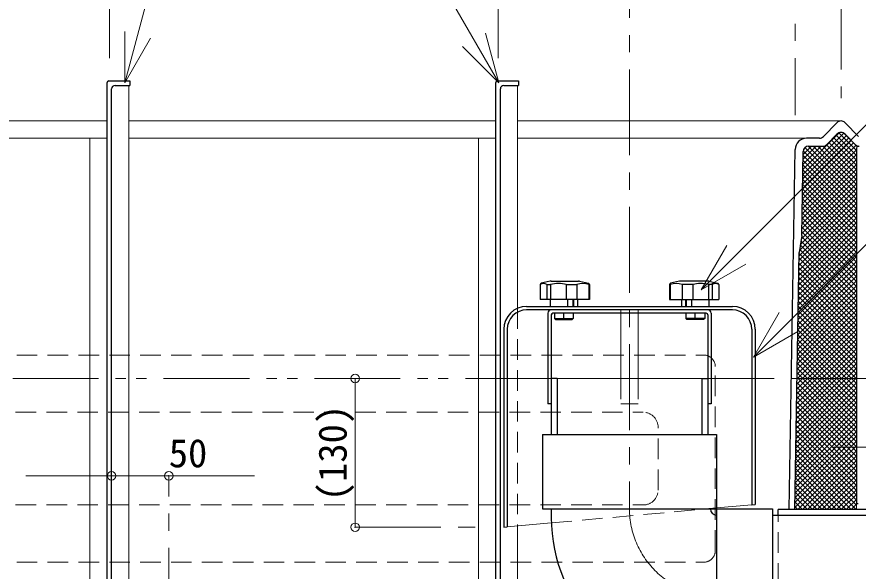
# Model space of a CAD drawing. Units: millimetres at full size, sheet at 1:15; details may follow other scales. Extents: x -3151 to 2924, y -2106 to 2109.
# Drawn here: x -1614 to -878, y -977 to -492 of the extents above; entities that cross this region are included whole.
import ezdxf
from ezdxf.enums import TextEntityAlignment as Align

# ---------------------------------------------------------------- set-up
doc = ezdxf.new("R2010")
doc.units = ezdxf.units.MM
doc.header["$LTSCALE"] = 15
doc.header["$PDMODE"] = 32
doc.header["$PDSIZE"] = 7.5
for name, pattern in [('CHAIN1', [8, 5, -1, 1, -1]), ('DASHED1', [1.8, 1.2, -0.6]), ('DOUBLE_CHAIN1', [8.8, 5, -1, 0.6, -0.6, 0.6, -1])]:
    doc.linetypes.add(name, pattern=pattern)
doc.layers.add('0-0____1', color=4, linetype='Continuous', lineweight=9)
doc.styles.add('ＭＳ ゴシック', font='')
doc.styles.get('ＭＳ ゴシック').set_extended_font_data('MS Gothic')

msp = doc.modelspace()

# ---------------------------------------------------------------- linework, layer by layer
at = {"layer": '0-0____1', "linetype": 'CHAIN1'}
for p, q in [((-893.4, -103.33), (-893.4, -563.33)), ((-933.4, -168.33), (-933.4, -578.33)), ((-1533.4, -233.33), (-1533.4, -528.33)), ((-1193.4, -233.33), (-1193.4, -528.33)), ((-1078.4, -298.33), (-1078.4, -922.33)), ((-936.91, -808.33), (121.6, -808.33)), ((-900, -868.33), (-856.8, -868.33)), ((-1481.4, -1031.33), (-1481.4, -893.33)), ((-1318.4, -938.33), (-1208.4, -938.33))]:
    msp.add_line(p, q, dxfattribs=at)
at = {"layer": '0-0____1', "color": 7, "lineweight": 18}
for p, q in [((-1519.8, -550.01), (-1478.54, -396)), ((-1192.81, -549.92), (-1261.56, -430.85)), ((-1519.8, -550.01), (-1519.8, -505.01)), ((-1192.81, -549.92), (-1204.45, -506.46)), ((-1519.8, -550.01), (-1497.3, -511.03)), ((-1192.81, -549.92), (-1224.63, -518.1)), ((-1516.4, -1018.33), (-1516.4, -552.33)), ((-1176.4, -747), (-1176.4, -552.33)), ((-1015.73, -730.98), (-993.23, -692.01)), ((-1015.73, -730.98), (-976.76, -708.48)), ((-1085.9, -751.33), (-1085.9, -808.33)), ((-1070.9, -751.33), (-1070.9, -808.33)), ((-970.07, -789.62), (-947.57, -750.65)), ((-970.07, -789.62), (-931.1, -767.12)), ((-1141.75, -808.33), (-1015.05, -808.33)), ((-880, -917.83), (-880, -922.83)), ((-1176.4, -1018.33), (-1176.4, -937.23))]:
    msp.add_line(p, q, dxfattribs=at)
at = {"layer": '0-0____1', "color": 5, "lineweight": 25}
for p, q in [((-1535.4, -1050.83), (-1535.4, -549.83)), ((-1533.9, -548.33), (-1515.4, -548.33)), ((-1515.4, -548.33), (-1515.4, -552.33)), ((-1195.4, -1148.33), (-1195.4, -549.83)), ((-1193.9, -548.33), (-1175.4, -548.33)), ((-1175.4, -548.33), (-1175.4, -552.33)), ((-1531.4, -1045.33), (-1531.4, -555.33)), ((-1528.4, -552.33), (-1515.4, -552.33)), ((-1191.4, -1148.33), (-1191.4, -555.33)), ((-1188.4, -552.33), (-1175.4, -552.33)), ((-908.72, -596.82), (-896.98, -584.83)), ((-878.09, -596.82), (-889.83, -584.83)), ((-905.78, -603.82), (-896.98, -594.83)), ((-881.03, -603.82), (-889.83, -594.83)), ((-912.29, -598.33), (-923.57, -598.33)), ((-938.81, -922.83), (-933.57, -608.14)), ((-927.82, -683.33), (-926.6, -610.07)), ((-921.6, -605.33), (-909.35, -605.33)), ((-880, -606.93), (-880, -917.83)), ((-927.82, -683.33), (-930.07, -698.33)), ((-933.81, -922.83), (-930.07, -698.33)), ((-1156.53, -726.13), (-1156.53, -739.33)), ((-1147.83, -723.42), (-1155.74, -725.15)), ((-1150.84, -726.13), (-1150.84, -739.33)), ((-1146.97, -723.33), (-1122.96, -723.33)), ((-1133.72, -726.13), (-1133.72, -739.33)), ((-1122.1, -723.42), (-1114.19, -725.15)), ((-1113.93, -726.13), (-1113.93, -739.33)), ((-1042.88, -726.13), (-1042.88, -739.33)), ((-1034.71, -723.42), (-1042.62, -725.15)), ((-1009.84, -723.33), (-1033.85, -723.33)), ((-1023.09, -726.13), (-1023.09, -739.33)), ((-1008.98, -723.42), (-1001.07, -725.15)), ((-1005.97, -726.13), (-1005.97, -739.33)), ((-1000.28, -726.13), (-1000.28, -739.33)), ((-1113.4, -739.33), (-1156.53, -739.33)), ((-1147.9, -739.33), (-1147.9, -745.33)), ((-1132.69, -739.33), (-1132.69, -745.33)), ((-1128.01, -739.33), (-1128.01, -745.33)), ((-1127.5, -739.33), (-1127.5, -745.33)), ((-1123.9, -739.33), (-1123.9, -745.33)), ((-1043.4, -739.33), (-1000.28, -739.33)), ((-1032.9, -739.33), (-1032.9, -745.33)), ((-1029.31, -739.33), (-1029.31, -745.33)), ((-1028.79, -739.33), (-1028.79, -745.33)), ((-1024.11, -739.33), (-1024.11, -745.33)), ((-1008.9, -739.33), (-1008.9, -745.33)), ((-1168.4, -745.33), (-988.4, -745.33)), ((-988.4, -748.33), (-1168.4, -748.33)), ((-1149.9, -751.33), (-1149.9, -830.33)), ((-1146.9, -752.83), (-1146.9, -857.33)), ((-1011.4, -751.33), (-1145.4, -751.33)), ((-1144.15, -751.34), (-1144.15, -755.83)), ((-1144.15, -755.83), (-1127.65, -755.83)), ((-1135.9, -755.83), (-1135.9, -751.33)), ((-1012.65, -755.83), (-1029.15, -755.83)), ((-1020.9, -755.83), (-1020.9, -751.33)), ((-1012.65, -751.34), (-1012.65, -755.83)), ((-1009.9, -752.83), (-1009.9, -857.33)), ((-1006.9, -751.33), (-1006.9, -830.33)), ((-1188.4, -765.33), (-1188.4, -938.33)), ((-1185.4, -765.33), (-1185.4, -938.05)), ((-968.4, -765.33), (-968.4, -918.33)), ((-1141.75, -808.33), (-1146.9, -808.33)), ((-1141.75, -808.33), (-1141.75, -857.33)), ((-1015.05, -808.33), (-1009.9, -808.33)), ((-1015.05, -808.33), (-1015.05, -857.33)), ((-1146.9, -830.33), (-1149.9, -830.33)), ((-1006.9, -830.33), (-1009.9, -830.33)), ((-1154.4, -857.33), (-1154.4, -922.33)), ((-878.4, -917.83), (-880, -917.83)), ((-1146.9, -922.33), (-1146.9, -929.83)), ((-814.4, -922.83), (-948.4, -922.83)), ((-948.4, -927.98), (-948.4, -922.83)), ((-814.4, -927.98), (-953.4, -927.98)), ((-1188.4, -938.33), (-1185.4, -938.05))]:
    msp.add_line(p, q, dxfattribs=at)
at = {"layer": '0-0____1'}
for p, q in [((-1856.4, -583.33), (-1535.4, -583.33)), ((-1516.4, -583.33), (-1195.4, -583.33)), ((-1176.4, -583.33), (-893.4, -583.33)), ((-927, -634.26), (-888.72, -595.97)), ((-926.93, -629.94), (-890.96, -593.97)), ((-926.86, -625.63), (-894.74, -593.51)), ((-897.77, -595.64), (-880, -613.41)), ((-895.41, -593.75), (-880, -609.16)), ((-890.95, -593.97), (-879.31, -605.61)), ((-1856.4, -598.33), (-1535.4, -598.33)), ((-1550.4, -1093.33), (-1550.4, -598.33)), ((-1516.4, -598.33), (-1195.4, -598.33)), ((-1210.4, -1093.33), (-1210.4, -598.33)), ((-923.57, -598.33), (-1176.4, -598.33)), ((-927.22, -647.2), (-882.42, -602.4)), ((-927.15, -642.89), (-884.52, -600.26)), ((-927.07, -638.57), (-886.62, -598.12)), ((-904.06, -602.07), (-880, -626.13)), ((-901.97, -599.93), (-880, -621.89)), ((-899.87, -597.79), (-880, -617.65)), ((-927.36, -655.83), (-880, -608.47)), ((-927.29, -651.52), (-880.25, -604.47)), ((-926.79, -621.32), (-910.8, -605.33)), ((-926.71, -617), (-915.04, -605.33)), ((-926.64, -612.69), (-919.28, -605.33)), ((-926.5, -609.33), (-880, -655.83)), ((-925.79, -607.6), (-924.33, -606.14)), ((-924.97, -606.63), (-880, -651.59)), ((-922.01, -605.34), (-880, -647.35)), ((-917.78, -605.33), (-880, -643.1)), ((-913.54, -605.33), (-880, -638.86)), ((-909.3, -605.33), (-880, -634.62)), ((-906.18, -604.2), (-880, -630.38)), ((-927.5, -664.46), (-880, -616.96)), ((-927.43, -660.15), (-880, -612.72)), ((-926.72, -617.6), (-880, -664.32)), ((-926.65, -613.42), (-880, -660.08)), ((-927.65, -673.09), (-880, -625.44)), ((-927.58, -668.78), (-880, -621.2)), ((-926.79, -621.77), (-880, -668.56)), ((-927.72, -677.4), (-880, -629.69)), ((-926.93, -630.12), (-880, -677.05)), ((-926.86, -625.94), (-880, -672.8)), ((-928.29, -686.46), (-880, -638.17)), ((-927.79, -681.72), (-880, -633.93)), ((-927.07, -638.46), (-880, -685.53)), ((-927, -634.29), (-880, -681.29)), ((-929.79, -696.44), (-880, -646.66)), ((-929.04, -691.45), (-880, -642.42)), ((-927.21, -646.81), (-880, -694.02)), ((-927.14, -642.64), (-880, -689.77)), ((-930.11, -701.01), (-880, -650.9)), ((-927.28, -650.98), (-880, -698.26)), ((-930.26, -709.64), (-880, -659.39)), ((-930.19, -705.33), (-880, -655.14)), ((-927.42, -659.33), (-880, -706.74)), ((-927.35, -655.16), (-880, -702.5)), ((-930.4, -718.27), (-880, -667.87)), ((-930.33, -713.96), (-880, -663.63)), ((-927.56, -667.67), (-880, -715.23)), ((-927.49, -663.5), (-880, -710.99)), ((-930.55, -726.9), (-880, -676.36)), ((-930.47, -722.58), (-880, -672.11)), ((-927.7, -676.02), (-880, -723.71)), ((-927.63, -671.85), (-880, -719.47)), ((-930.62, -731.21), (-880, -680.6)), ((-927.96, -684.25), (-880, -732.2)), ((-927.77, -680.19), (-880, -727.96)), ((-930.76, -739.84), (-880, -689.08)), ((-930.69, -735.53), (-880, -684.84)), ((-929.06, -691.62), (-880, -740.69)), ((-928.51, -687.94), (-880, -736.44)), ((-930.91, -748.47), (-880, -697.57)), ((-930.83, -744.16), (-880, -693.33)), ((-930.08, -699.09), (-880, -749.17)), ((-929.62, -695.31), (-880, -744.93)), ((-931.05, -757.1), (-880, -706.06)), ((-930.98, -752.79), (-880, -701.81)), ((-930.15, -703.26), (-880, -753.41)), ((-931.12, -761.42), (-880, -710.3)), ((-930.29, -711.61), (-880, -761.9)), ((-930.22, -707.44), (-880, -757.66)), ((-931.26, -770.04), (-880, -718.78)), ((-931.19, -765.73), (-880, -714.54)), ((-930.43, -719.96), (-880, -770.38)), ((-930.36, -715.78), (-880, -766.14)), ((-931.41, -778.67), (-880, -727.27)), ((-931.34, -774.36), (-880, -723.03)), ((-930.57, -728.3), (-880, -778.87)), ((-930.5, -724.13), (-880, -774.63)), ((-931.55, -787.3), (-880, -735.75)), ((-931.48, -782.99), (-880, -731.51)), ((-930.64, -732.48), (-880, -783.11)), ((-931.62, -791.62), (-880, -740)), ((-930.78, -740.82), (-880, -791.6)), ((-930.71, -736.65), (-880, -787.35)), ((-931.77, -800.25), (-880, -748.48)), ((-931.7, -795.93), (-880, -744.24)), ((-930.92, -749.17), (-880, -800.08)), ((-930.85, -745), (-880, -795.84)), ((-931.91, -808.88), (-880, -756.97)), ((-931.84, -804.56), (-880, -752.72)), ((-931.06, -757.52), (-880, -808.57)), ((-930.99, -753.34), (-880, -804.32)), ((-931.98, -813.19), (-880, -761.21)), ((-931.13, -761.69), (-880, -812.81)), ((-932.13, -821.82), (-880, -769.69)), ((-932.06, -817.5), (-880, -765.45)), ((-931.26, -770.03), (-880, -821.3)), ((-931.2, -765.86), (-880, -817.05)), ((-932.27, -830.45), (-880, -778.18)), ((-932.2, -826.13), (-880, -773.94)), ((-931.4, -778.38), (-880, -829.78)), ((-931.33, -774.21), (-880, -825.54)), ((-932.42, -839.08), (-880, -786.67)), ((-932.34, -834.76), (-880, -782.42)), ((-931.54, -786.73), (-880, -838.27)), ((-931.47, -782.55), (-880, -834.02)), ((-932.49, -843.39), (-880, -790.91)), ((-931.61, -790.9), (-880, -842.51)), ((-932.63, -852.02), (-880, -799.39)), ((-932.56, -847.71), (-880, -795.15)), ((-931.75, -799.25), (-880, -850.99)), ((-931.68, -795.07), (-880, -846.75)), ((-1318.4, -808.33), (-1318.4, -938.33)), ((-932.77, -860.65), (-880, -807.88)), ((-932.7, -856.34), (-880, -803.64)), ((-931.89, -807.59), (-880, -859.48)), ((-931.82, -803.42), (-880, -855.24)), ((-932.92, -869.28), (-880, -816.36)), ((-932.85, -864.96), (-880, -812.12)), ((-932.03, -815.94), (-880, -867.96)), ((-931.96, -811.77), (-880, -863.72)), ((-932.99, -873.59), (-880, -820.61)), ((-932.1, -820.11), (-880, -872.21)), ((-933.13, -882.22), (-880, -829.09)), ((-933.06, -877.91), (-880, -824.85)), ((-932.24, -828.46), (-880, -880.69)), ((-932.17, -824.28), (-880, -876.45)), ((-933.28, -890.85), (-880, -837.58)), ((-933.21, -886.54), (-880, -833.33)), ((-932.38, -836.8), (-880, -889.18)), ((-932.31, -832.63), (-880, -884.94)), ((-933.42, -899.48), (-880, -846.06)), ((-933.35, -895.17), (-880, -841.82)), ((-932.52, -845.15), (-880, -897.66)), ((-932.45, -840.98), (-880, -893.42)), ((-933.49, -903.8), (-880, -850.3)), ((-932.66, -853.5), (-880, -906.15)), ((-932.59, -849.32), (-880, -901.91)), ((-933.64, -912.42), (-880, -858.79)), ((-933.57, -908.11), (-880, -854.55)), ((-932.73, -857.67), (-880, -910.39)), ((-933.78, -921.05), (-880, -867.28)), ((-933.71, -916.74), (-880, -863.03)), ((-932.86, -866.02), (-880, -918.88)), ((-932.79, -861.84), (-880, -914.63)), ((-933, -874.36), (-884.54, -922.83)), ((-932.93, -870.19), (-880.3, -922.83)), ((-931.31, -922.83), (-880, -871.52)), ((-933.14, -882.71), (-893.02, -922.83)), ((-933.07, -878.53), (-888.78, -922.83)), ((-927.07, -922.83), (-880, -875.76)), ((-922.83, -922.83), (-880, -880)), ((-933.21, -886.88), (-897.27, -922.83)), ((-918.58, -922.83), (-880, -884.25)), ((-914.34, -922.83), (-880, -888.49)), ((-1406.4, -893.33), (-1606.4, -893.33)), ((-933.35, -895.23), (-905.75, -922.83)), ((-933.28, -891.05), (-901.51, -922.83)), ((-910.1, -922.83), (-880, -892.73)), ((-905.85, -922.83), (-880, -896.97)), ((-933.49, -903.57), (-914.24, -922.83)), ((-933.42, -899.4), (-910, -922.83)), ((-901.61, -922.83), (-880, -901.22)), ((-933.63, -911.92), (-922.72, -922.83)), ((-933.56, -907.75), (-918.48, -922.83)), ((-897.37, -922.83), (-880, -905.46)), ((-893.13, -922.83), (-880, -909.7)), ((-971.4, -918.6), (-1002.4, -921.42)), ((-933.7, -916.09), (-926.97, -922.83)), ((-888.88, -922.83), (-880, -913.94)), ((-884.64, -922.83), (-880, -918.19)), ((-933.77, -920.27), (-931.21, -922.83)), ((-880.4, -922.83), (-880, -922.43)), ((-1146.82, -934.55), (-1185.4, -938.05))]:
    msp.add_line(p, q, dxfattribs=at)
at = {"layer": '0-0____1', "linetype": 'DASHED1'}
for p, q in [((-1176.4, -747), (-1176.4, -937.23)), ((-1085.9, -751.33), (-1085.9, -748.33)), ((-1070.9, -751.33), (-1070.9, -748.33)), ((-2046.4, -787.83), (-1013.4, -787.83)), ((-1003.4, -958.83), (-1003.4, -797.83)), ((-1085.9, -808.33), (-1085.9, -830.33)), ((-1070.9, -808.33), (-1070.9, -830.33)), ((-1085.9, -830.33), (-1070.9, -830.33)), ((-1993.4, -837.83), (-1066.4, -837.83)), ((-1053.4, -905.83), (-1053.4, -850.83)), ((-1993.4, -918.83), (-1066.4, -918.83)), ((-1146.82, -934.55), (-1002.4, -921.42)), ((-948.4, -1068.68), (-948.4, -927.98)), ((-2046.4, -968.83), (-1013.4, -968.83))]:
    msp.add_line(p, q, dxfattribs=at)
at = {"layer": '0-0____1', "linetype": 'DOUBLE_CHAIN1'}
for p, q in [((-1146.9, -808.33), (-2125.4, -808.33)), ((-951.91, -808.33), (-1009.9, -808.33))]:
    msp.add_line(p, q, dxfattribs=at)
at = {"layer": '0-0____1', "color": 7, "lineweight": 18}
for points in [[(-1015.73, -730.98), (-725.81, -441.07), (-661.46, -441.07)], [(-970.07, -789.62), (-719.81, -539.36), (-653.07, -539.36)]]:
    msp.add_lwpolyline(points, dxfattribs=at)
at = {"layer": '0-0____1', "color": 5, "lineweight": 25}
for points in [[(-1150.84, -726.13), (-1147.4, -726.13), (-1147.4, -739.33)], [(-1133.72, -726.13), (-1124.51, -726.13), (-1124.51, -739.33)], [(-1113.93, -726.13), (-1113.4, -726.13), (-1113.4, -739.33)], [(-1042.88, -726.13), (-1043.4, -726.13), (-1043.4, -739.33)], [(-1023.09, -726.13), (-1032.3, -726.13), (-1032.3, -739.33)], [(-1005.97, -726.13), (-1009.4, -726.13), (-1009.4, -739.33)], [(-1144.15, -755.83), (-1143.15, -756.83), (-1128.65, -756.83)], [(-1127.65, -751.33), (-1127.65, -755.83), (-1128.65, -756.83)], [(-1029.15, -751.33), (-1029.15, -755.83), (-1028.15, -756.83)], [(-1012.65, -755.83), (-1013.65, -756.83), (-1028.15, -756.83)], [(-971.4, -765.33), (-971.4, -918.6), (-968.4, -918.33)], [(-1154.4, -857.33), (-1002.4, -857.33), (-1002.4, -922.33)], [(-1154.4, -922.33), (-1002.4, -922.33), (-1002.4, -1074.33)], [(-1002.4, -922.33), (-953.4, -922.33), (-953.4, -1074.33)]]:
    msp.add_lwpolyline(points, dxfattribs=at)
for centre, radius, start, end in [((-1533.9, -549.83), 1.5, 90, 180), ((-1193.9, -549.83), 1.5, 90, 180), ((-1528.4, -555.33), 3, 90, 180), ((-1188.4, -555.33), 3, 90, 180), ((-893.4, -588.33), 5, 44.3947, 135.6053), ((-893.4, -598.33), 5, 44.3947, 135.6053), ((-923.57, -608.33), 10, 90, 178.95837), ((-912.29, -593.33), 5, 270, 315.6053), ((-921.6, -610.33), 5, 90, 178.95837), ((-909.35, -600.33), 5, 270, 315.6053), ((-877.46, -600.33), 5, 224.3947, 270), ((-878.4, -606.93), 1.6, 90, 180), ((-1155.53, -726.13), 1, 102.36697, 180), ((-1153.68, -730.76), 5.43, 58.41904, 121.58096), ((-1146.97, -727.33), 4, 90, 102.36697), ((-1140.56, -754.84), 29.51, 76.59069, 103.40931), ((-1119.22, -743.12), 17.8, 72.70582, 107.29418), ((-1122.96, -727.33), 4, 77.63303, 90), ((-1114.4, -726.13), 1, 0, 77.63303), ((-1042.4, -726.13), 1, 102.36697, 180), ((-1037.59, -743.12), 17.8, 72.70582, 107.29418), ((-1033.85, -727.33), 4, 90, 102.36697), ((-1016.25, -754.84), 29.51, 76.59069, 103.40931), ((-1009.84, -727.33), 4, 77.63303, 90), ((-1003.13, -730.76), 5.43, 58.41904, 121.58096), ((-1001.28, -726.13), 1, 0, 77.63303), ((-1168.4, -765.33), 20, 90, 180), ((-1168.4, -765.33), 17, 90, 180), ((-1146.9, -751.33), 3, 90, 180), ((-1009.9, -751.33), 3, 0, 90), ((-988.4, -765.33), 20, 0, 90), ((-988.4, -765.33), 17, 0, 90), ((-1145.4, -752.83), 1.5, 90, 180), ((-1140.03, -744.86), 11.72, 249.39031, 290.60969), ((-1131.78, -744.86), 11.72, 249.39031, 290.60969), ((-1025.03, -744.86), 11.72, 249.39031, 290.60969), ((-1016.78, -744.86), 11.72, 249.39031, 290.60969), ((-1011.4, -752.83), 1.5, 0, 90), ((-1002.4, -922.33), 5.3, 180, 270), ((-1009.9, -929.83), 137, 180, 270)]:
    msp.add_arc(centre, radius, start, end, dxfattribs=at)
at = {"layer": '0-0____1', "linetype": 'DASHED1'}
for centre, radius, start, end in [((-1013.4, -797.83), 10, 0, 90), ((-1066.4, -850.83), 13, 0, 90), ((-1066.4, -905.83), 13, 270, 0), ((-1013.4, -958.83), 10, 270, 0)]:
    msp.add_arc(centre, radius, start, end, dxfattribs=at)
at = {"layer": '0-0____1', "linetype": 'CHAIN1'}
msp.add_arc((-1002.4, -922.33), 76, 180, 270, dxfattribs=at)
at = {"layer": '0-0____1', "color": 1}
for p in [(-1318.4, -808.33), (-1531.4, -893.33), (-1481.4, -893.33), (-1318.4, -938.33)]:
    msp.add_point(p, dxfattribs=at)

# ---------------------------------------------------------------- texts
at = {"layer": '0-0____1', "color": 7, "style": 'ＭＳ ゴシック'}
msp.add_text('(130)', height=24.74, rotation=90, dxfattribs=at).set_placement((-1318.4, -915.51), align=Align.BOTTOM_LEFT)
msp.add_text('50', height=24.74, dxfattribs=at).set_placement((-1481.4, -893.33), align=Align.BOTTOM_LEFT)

doc.saveas('drawing.dxf')
